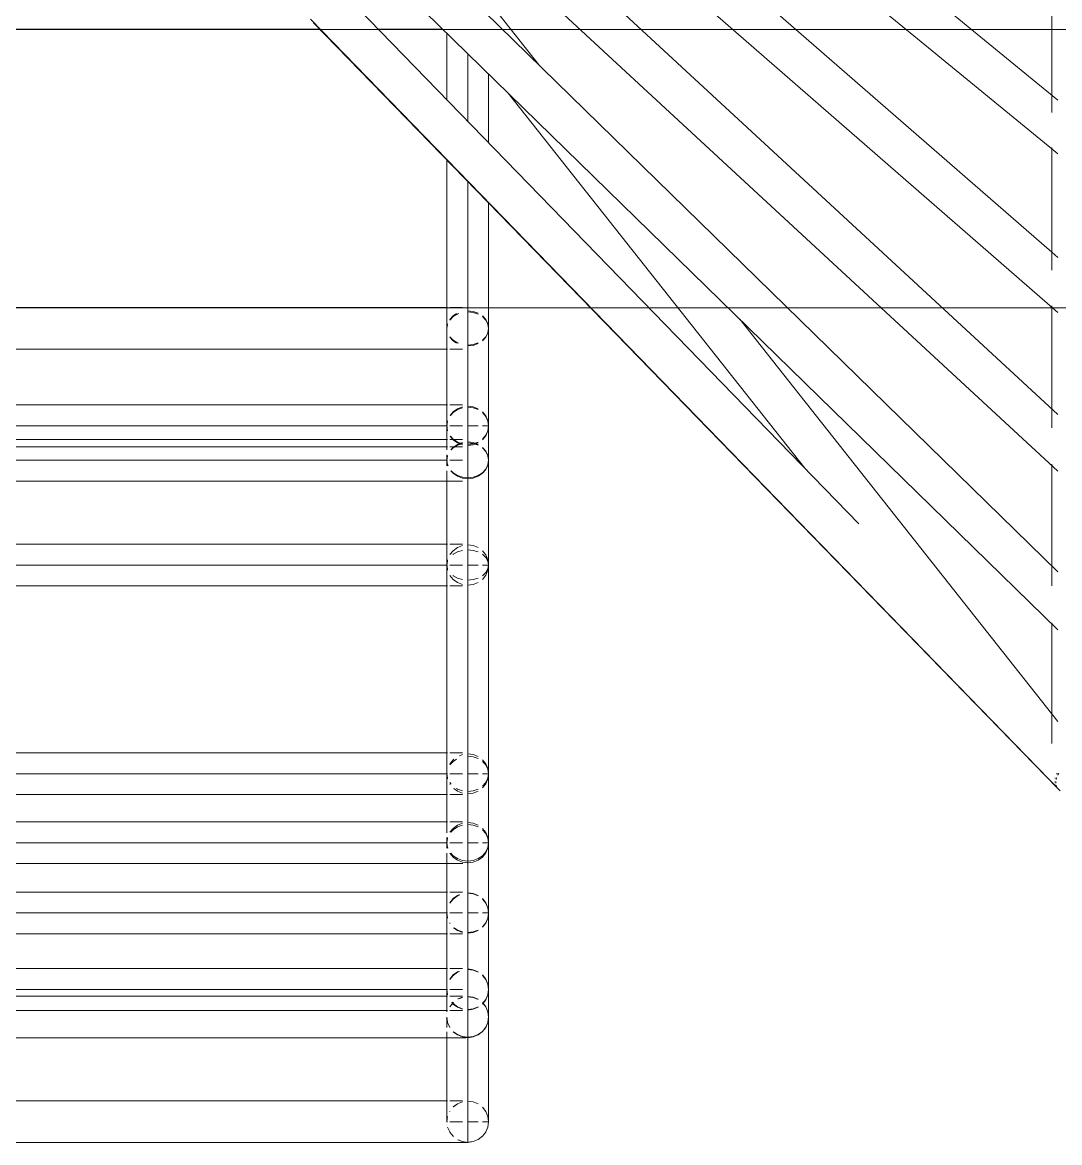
# Model space of a CAD drawing. Header units: millimetres. Extents: x 886808 to 1650903, y -1008069 to 230892.
# Drawn here: x 1018285 to 1019030, y -561050 to -560245 of the extents above; entities that cross this region are included whole.
import ezdxf
from ezdxf.xclip import XClip

# ---------------------------------------------------------------- set-up
doc = ezdxf.new("R2010")
doc.units = ezdxf.units.MM
doc.header["$XCLIPFRAME"] = 0
doc.layers.get('0').update_dxf_attribs({"lineweight": 0})
doc.layers.add('A_Dim', color=8, linetype='Continuous', lineweight=5)

# ---------------------------------------------------------------- blocks, each defined once
blk = doc.blocks.new('A$C14C457CE')
for p, q in [((8875.8, 749.04), (9304.47, 1100.11)), ((8880.19, 714.16), (9285, 1045.72)), ((8875.81, 523.2), (9387.11, 995.49)), ((8880.19, 639.92), (9285, 992.61)), ((8875.8, 482.62), (9400, 966.82)), ((8875.8, 596.61), (9289.2, 956.83)), ((8875.8, 410.31), (9386.97, 909.24)), ((8875.8, 368.61), (9400, 880.26)), ((8880.19, 740.35), (8880.19, 828.86)), ((9248.77, 774.35), (9288.9, 825.11)), ((9018.85, 444.65), (9379.08, 815.11)), ((8874.14, 252.89), (9413.16, 807.22)), ((9410.95, 804.95), (9410.82, 804.72)), ((8876.02, 254.72), (9410.82, 804.72)), ((9315, 797.3), (9315, 749.21)), ((9317.88, 800.11), (9364.49, 800.11)), ((9406.34, 800.11), (10043.31, 800.11)), ((9300, 782.66), (9300, 733.78)), ((9300, 782.66), (9300, 733.78)), ((9285, 768.02), (9285, 718.36)), ((9057.8, 484.71), (9270.88, 754.23)), ((8875.8, 710.56), (8880.19, 714.16)), ((8880.19, 626.97), (8880.19, 715.08)), ((9315, 530.11), (9315, 706.18)), ((9300, 690.75), (9300, 415.11)), ((9300, 690.75), (9300, 490.33)), ((9285, 585.11), (9285, 675.33)), ((8875.8, 636.09), (8880.19, 639.92)), ((8880.19, 513.61), (8880.19, 601.29)), ((9292.5, 596.05), (9296.12, 597.31)), ((9292.5, 595.45), (9296.12, 596.65)), ((9296.12, 597.31), (9300, 597.74)), ((9296.12, 596.65), (9300, 597.05)), ((9300, 597.74), (9300, 600.11)), ((9300, 597.74), (9300, 597.05)), ((9300, 573.17), (9300, 597.05)), ((9303.88, 600.11), (9312.99, 600.11)), ((9306.7, 595.72), (9307.5, 595.45)), ((9308.02, 595.72), (9310.61, 594.04)), ((9314.49, 600.11), (10015.15, 600.11)), ((8875.8, 302.57), (9104.43, 591.77)), ((9285, 585.11), (9285.51, 588.2)), ((9285.51, 588.38), (9287.01, 591.43)), ((9285.51, 588.2), (9287.01, 591.08)), ((9285.51, 588.2), (9285.51, 588.38)), ((9287.01, 591.43), (9289.39, 594.04)), ((9287.01, 591.08), (9289.39, 593.56)), ((9307.5, 595.45), (9310.61, 593.56)), ((9310.61, 594.04), (9312.99, 591.43)), ((9310.61, 593.56), (9312.99, 591.08)), ((9314.49, 588.38), (9314.49, 588.2)), ((9314.49, 588.2), (9315, 585.11)), ((9285.51, 582.02), (9285, 585.11)), ((9285, 515.11), (9285, 585.11)), ((9287.01, 579.14), (9285.51, 582.02)), ((9285.51, 581.84), (9285.51, 582.02)), ((9287.01, 578.79), (9285.51, 581.84)), ((9289.39, 576.67), (9287.01, 579.14)), ((9289.39, 576.18), (9287.01, 578.79)), ((9296.12, 573.58), (9292.5, 574.77)), ((9296.12, 572.91), (9292.5, 574.17)), ((9300, 573.17), (9296.12, 573.58)), ((9300, 572.48), (9296.12, 572.91)), ((9300, 573.17), (9300, 572.48)), ((9300, 570.11), (9300, 572.48)), ((9307.5, 574.77), (9306.7, 574.5)), ((9310.61, 576.67), (9307.5, 574.77)), ((9310.61, 576.18), (9308.02, 574.5)), ((9312.99, 579.14), (9310.61, 576.67)), ((9312.99, 578.79), (9310.61, 576.18)), ((9303.88, 570.11), (9312.99, 570.11)), ((9314.49, 570.11), (10025.8, 570.11)), ((9287.01, 522.19), (9289.39, 525.12)), ((9287.01, 521.82), (9289.39, 524.6)), ((9292.5, 527.37), (9296.12, 528.79)), ((9292.5, 526.73), (9296.12, 528.07)), ((9296.12, 528.79), (9300, 529.27)), ((9296.12, 528.07), (9300, 528.52)), ((9300, 530.11), (9300, 529.27)), ((9300, 529.27), (9300, 528.52)), ((9300, 515.11), (9300, 528.52)), ((9303.88, 530.11), (9312.99, 530.11)), ((9303.88, 528.79), (9307.5, 527.37)), ((9303.88, 528.07), (9307.5, 526.73)), ((9307.5, 527.37), (9310.61, 525.12)), ((9307.5, 526.73), (9310.61, 524.6)), ((9310.61, 525.12), (9312.65, 522.61)), ((9310.61, 524.6), (9312.31, 522.61)), ((9314.49, 530.11), (9760.46, 530.11)), ((9315, 530.11), (9315, 515.11)), ((9285, 515.11), (9285.51, 518.58)), ((9285.51, 518.77), (9287.01, 522.19)), ((9285.51, 518.58), (9287.01, 521.82)), ((9285.51, 518.58), (9285.51, 518.77)), ((9314.49, 518.77), (9314.49, 518.58)), ((9314.49, 518.58), (9315, 515.11)), ((9285.51, 511.64), (9285, 515.11)), ((9285, 515.11), (9285, 490.33)), ((9285, 515.11), (9289.39, 515.11)), ((9287.01, 508.4), (9285.51, 511.64)), ((9285.51, 511.45), (9285.51, 511.64)), ((9287.01, 508.03), (9285.51, 511.45)), ((9289.39, 505.63), (9287.01, 508.4)), ((9289.39, 505.1), (9287.01, 508.03)), ((9300, 515.11), (9292.5, 515.11)), ((9300, 503.51), (9300, 515.11)), ((9303.88, 515.11), (9312.99, 515.11)), ((9312.31, 507.61), (9310.61, 505.63)), ((9312.65, 507.61), (9310.61, 505.1)), ((9315, 515.11), (9314.49, 515.11)), ((9315, 515.11), (9314.49, 511.64)), ((9314.49, 515.11), (9763.62, 515.11)), ((9314.49, 511.64), (9314.49, 511.45)), ((9315, 515.11), (9315, 505.33)), ((9287.01, 496.92), (9289.39, 499.65)), ((9287.01, 496.64), (9289.39, 499.25)), ((9296.12, 502.15), (9292.5, 503.49)), ((9292.5, 501.74), (9296.12, 503.06)), ((9296.12, 501.44), (9292.5, 502.85)), ((9292.5, 501.26), (9296.12, 502.52)), ((9296.12, 503.06), (9300, 503.51)), ((9296.12, 502.52), (9300, 502.95)), ((9300, 501.7), (9296.12, 502.15)), ((9300, 500.95), (9296.12, 501.44)), ((9300, 503.51), (9300, 502.95)), ((9300, 502.95), (9300, 501.7)), ((9300, 501.7), (9300, 500.95)), ((9300, 477.72), (9300, 500.95)), ((9312.99, 505.33), (9303.88, 505.33)), ((9307.5, 503.49), (9303.88, 502.15)), ((9303.88, 503.06), (9307.5, 501.74)), ((9307.5, 502.85), (9303.88, 501.44)), ((9303.88, 502.52), (9304.39, 502.34)), ((9303.88, 500.11), (9312.99, 500.11)), ((9304.39, 502.34), (9305.34, 502.01)), ((9305.34, 502.01), (9307.5, 501.26)), ((9310.61, 505.63), (9307.5, 503.49)), ((9310.61, 505.1), (9307.5, 502.85)), ((9307.5, 501.74), (9310.61, 499.65)), ((9307.5, 501.26), (9310.61, 499.25)), ((9310.61, 499.65), (9312.19, 497.83)), ((9310.61, 499.25), (9311.9, 497.83)), ((9765.68, 505.33), (9314.49, 505.33)), ((9314.49, 500.11), (9766.78, 500.11)), ((9315, 497.83), (9315, 505.33)), ((9285, 490.33), (9285.51, 493.6)), ((9285.51, 493.74), (9287.01, 496.92)), ((9285.51, 493.6), (9287.01, 496.64)), ((9285.51, 493.6), (9285.51, 493.74)), ((9314.49, 493.74), (9314.49, 493.6)), ((9314.49, 493.6), (9315, 490.33)), ((9315, 494.21), (9315, 490.33)), ((8880.19, 400.25), (8880.19, 487.48)), ((9285.51, 487.07), (9285, 490.33)), ((9285, 490.33), (9285, 415.11)), ((9287.01, 484.03), (9285.51, 487.07)), ((9285.51, 486.92), (9285.51, 487.07)), ((9287.01, 483.75), (9285.51, 486.92)), ((9289.39, 481.41), (9287.01, 484.03)), ((9289.39, 481.02), (9287.01, 483.75)), ((9300, 490.33), (9300, 215.55)), ((9312.99, 490.33), (9303.88, 490.33)), ((9314.49, 487.07), (9314.18, 486.45)), ((9314.49, 486.92), (9314.27, 486.45)), ((9315, 490.33), (9314.49, 487.07)), ((10133.9, 490.33), (9314.49, 490.33)), ((9314.49, 487.07), (9314.49, 486.92)), ((9315, 490.33), (9315, 486.45)), ((9292.5, 479.41), (9289.39, 481.41)), ((9292.5, 478.92), (9289.39, 481.02)), ((9296.12, 478.15), (9292.5, 479.41)), ((9296.12, 477.61), (9292.5, 478.92)), ((9300, 477.72), (9296.12, 478.15)), ((9300, 477.16), (9296.12, 477.61)), ((9303.88, 478.15), (9300, 477.72)), ((9300, 477.16), (9300, 477.72)), ((9300, 477.16), (9300, 477.72)), ((9300, 477.16), (9300, 477.72)), ((9300, 477.16), (9300, 477.72)), ((9303.88, 477.61), (9300, 477.16)), ((9300, 475.33), (9300, 477.16)), ((9307.5, 479.41), (9303.88, 478.15)), ((9307.5, 478.92), (9303.88, 477.61)), ((9802.58, 475.33), (9303.88, 475.33)), ((9310.61, 481.41), (9307.5, 479.41)), ((9310.61, 481.02), (9307.5, 478.92)), ((9312.19, 482.83), (9310.61, 481.02)), ((9311.9, 482.83), (9310.61, 481.41)), ((9315, 415.11), (9315, 482.83)), ((9292.5, 427.71), (9296.12, 429.17)), ((9296.12, 429.17), (9300, 429.66)), ((9300, 430.11), (9300, 429.66)), ((9300, 425.99), (9300, 429.66)), ((9303.88, 430.11), (9312.99, 430.11)), ((9303.88, 429.17), (9307.5, 427.71)), ((9307.5, 427.71), (9310.61, 425.4)), ((9314.49, 430.11), (9781.52, 430.11)), ((9285, 415.11), (9285.51, 418.88)), ((9285.51, 418.88), (9287.01, 422.39)), ((9285.51, 417.93), (9287.01, 420.55)), ((9287.01, 422.39), (9289.39, 425.4)), ((9287.01, 420.55), (9289.39, 422.8)), ((9292.5, 424.53), (9296.12, 425.62)), ((9296.12, 425.62), (9300, 425.99)), ((9300, 415.11), (9300, 425.99)), ((9303.88, 425.62), (9307.5, 424.53)), ((9307.5, 424.53), (9310.61, 422.8)), ((9310.61, 425.4), (9312.81, 422.61)), ((9310.61, 422.8), (9310.81, 422.61)), ((9314.49, 418.88), (9315, 415.11)), ((9285, 415.11), (9285.51, 417.93)), ((9285.51, 412.3), (9285, 415.11)), ((9285.51, 411.34), (9285, 415.11)), ((9285, 265.11), (9285, 415.11)), ((9285, 415.11), (9289.39, 415.11)), ((9287.01, 409.67), (9285.51, 412.3)), ((9287.01, 407.83), (9285.51, 411.34)), ((9300, 415.11), (9292.5, 415.11)), ((9300, 404.24), (9300, 415.11)), ((9300, 415.11), (9300, 165.11)), ((9303.88, 415.11), (9312.99, 415.11)), ((9303.88, 415.11), (9312.99, 415.11)), ((9314.49, 417.93), (9315, 415.11)), ((9315, 415.11), (9314.49, 412.3)), ((9315, 415.11), (9314.49, 411.34)), ((9315, 415.11), (9314.49, 415.11)), ((9314.49, 415.11), (9784.68, 415.11)), ((9315, 415.11), (9315, 230.55)), ((9289.39, 407.42), (9287.01, 409.67)), ((9289.39, 404.82), (9287.01, 407.83)), ((9296.12, 404.61), (9292.5, 405.69)), ((9296.12, 401.05), (9292.5, 402.51)), ((9300, 404.24), (9296.12, 404.61)), ((9300, 400.56), (9300, 404.24)), ((9307.5, 405.69), (9303.88, 404.61)), ((9307.5, 402.51), (9303.88, 401.05)), ((9310.61, 407.42), (9307.5, 405.69)), ((9310.61, 404.82), (9307.5, 402.51)), ((9310.81, 407.61), (9310.61, 407.42)), ((9312.81, 407.61), (9310.61, 404.82)), ((9300, 400.56), (9296.12, 401.05)), ((9300, 400.56), (9300, 400.11)), ((9303.88, 400.11), (9312.99, 400.11)), ((9314.49, 400.11), (9792.79, 400.11)), ((8880.19, 286.96), (8880.19, 373.67)), ((9287.01, 272.27), (9289.39, 275.24)), ((9287.01, 271.43), (9289.39, 274.04)), ((9292.5, 277.52), (9296.12, 278.95)), ((9292.5, 276.05), (9296.12, 277.31)), ((9296.12, 278.95), (9300, 279.44)), ((9296.12, 277.31), (9300, 277.74)), ((9300, 280.11), (9300, 279.44)), ((9300, 279.44), (9300, 277.74)), ((9300, 265.11), (9300, 277.74)), ((9303.88, 280.11), (9312.99, 280.11)), ((9303.88, 278.95), (9306.03, 278.1)), ((9308.02, 275.72), (9310.61, 274.04)), ((9309.96, 275.72), (9310.61, 275.24)), ((9310.61, 275.24), (9312.99, 272.27)), ((9310.61, 274.04), (9312.99, 271.43)), ((9314.49, 280.11), (10128.76, 280.11)), ((9285, 265.11), (9285.51, 268.82)), ((9285, 265.11), (9285.51, 268.38)), ((9285.51, 268.82), (9287.01, 272.27)), ((9285.51, 268.38), (9287.01, 271.43)), ((8875.06, 265.11), (8875.44, 265.11)), ((8875.11, 265.61), (8875.44, 265.11)), ((8875.44, 265.11), (8875.9, 264.05)), ((8875.66, 265.11), (8876.02, 265.11)), ((8876.4, 265.28), (8876.51, 265.11)), ((8876.51, 265.11), (8876.67, 264.72)), ((8876.58, 262.5), (8876.79, 262.01)), ((8876.79, 262.01), (8876.98, 261.02)), ((8877.27, 259.58), (8877.36, 259.11)), ((8877.36, 259.11), (8877.27, 258.26)), ((8877.7, 262.24), (8877.75, 262.12)), ((8877.75, 262.12), (8877.82, 261.88)), ((8877.79, 261.85), (8877.82, 261.88)), ((8877.8, 261.82), (8877.79, 261.85)), ((8878.08, 259.07), (8878.09, 259.12)), ((8878.09, 259.12), (8878.11, 259.14)), ((8878.14, 259.34), (8878.11, 259.14)), ((8878.13, 259.44), (8878.14, 259.34)), ((9285.51, 261.4), (9285, 265.11)), ((9285.51, 261.84), (9285, 265.11)), ((9285, 265.11), (9285, 215.55)), ((9285, 265.11), (9289.39, 265.11)), ((9287.01, 258.79), (9285.51, 261.84)), ((9287.01, 257.95), (9285.51, 261.4)), ((9289.39, 256.18), (9287.01, 258.79)), ((9289.39, 254.98), (9287.01, 257.95)), ((9300, 265.11), (9292.5, 265.11)), ((9312.99, 265.11), (9303.88, 265.11)), ((9303.88, 265.11), (9312.99, 265.11)), ((9312.99, 258.79), (9311.91, 257.61)), ((9312.99, 257.95), (9312.72, 257.61)), ((9315, 265.11), (9314.49, 261.4)), ((9315, 265.11), (9314.49, 261.84)), ((9314.49, 265.11), (9315, 265.11)), ((9314.49, 265.11), (10134.08, 265.11)), ((8876.02, 254.72), (8875.76, 254.55)), ((8876.14, 254.95), (8876.02, 254.72)), ((8877.09, 256.63), (8876.72, 255.98)), ((8877.13, 257.03), (8877.09, 256.63)), ((8877.64, 256.95), (8877.49, 256.74)), ((8877.66, 257.06), (8877.64, 256.95)), ((9296.12, 252.91), (9292.5, 254.17)), ((9296.12, 251.27), (9292.5, 252.7)), ((9300, 252.48), (9296.12, 252.91)), ((9300, 250.78), (9296.12, 251.27)), ((9300, 252.48), (9300, 250.78)), ((9300, 250.11), (9300, 250.78)), ((9307.5, 254.17), (9303.88, 252.91)), ((9307.5, 252.7), (9303.88, 251.27)), ((9303.88, 250.11), (9312.99, 250.11)), ((9309.96, 254.5), (9307.5, 252.7)), ((9308.02, 254.5), (9307.5, 254.17)), ((9314.49, 250.11), (10142.06, 250.11)), ((9287.01, 222.82), (9289.39, 225.84)), ((9292.5, 228.15), (9296.12, 229.6)), ((9292.5, 226.96), (9296.12, 228.28)), ((9296.12, 229.6), (9300, 230.1)), ((9296.12, 228.28), (9300, 228.73)), ((9300, 230.55), (9300, 230.1)), ((9300, 230.1), (9300, 228.73)), ((9300, 215.62), (9300, 228.73)), ((9303.88, 230.55), (9312.99, 230.55)), ((9303.88, 229.6), (9307.5, 228.15)), ((9303.88, 228.28), (9307.5, 226.96)), ((9307.5, 228.15), (9310.61, 225.84)), ((9307.5, 226.96), (9310.61, 224.87)), ((9310.61, 225.84), (9312.81, 223.05)), ((9314.49, 230.55), (10227.81, 230.55)), ((9315, 230.55), (9315, 222.7)), ((9285, 215.55), (9285.51, 219.32)), ((9285, 215.55), (9285.51, 218.96)), ((9285.51, 219.32), (9287.01, 222.82)), ((9285.51, 218.96), (9287.01, 222.14)), ((9287.01, 222.14), (9289.39, 224.87)), ((9310.61, 224.87), (9312.19, 223.05)), ((9314.49, 219.32), (9315, 215.55)), ((9314.49, 218.96), (9315, 215.55)), ((9315, 219.44), (9315, 215.55)), ((9285.51, 215.57), (9285, 215.55)), ((9285.51, 212.14), (9285, 215.55)), ((9285, 215.55), (9285.51, 215.54)), ((9285.51, 211.79), (9285, 215.55)), ((9285, 215.55), (9285, 165.11)), ((9287.01, 215.59), (9285.51, 215.57)), ((9285.51, 215.54), (9287.01, 215.52)), ((9287.01, 208.97), (9285.51, 212.14)), ((9287.01, 208.28), (9285.51, 211.79)), ((9289.39, 215.6), (9287.01, 215.59)), ((9287.01, 215.52), (9289.39, 215.51)), ((9300, 215.62), (9292.5, 215.61)), ((9292.5, 215.5), (9300, 215.49)), ((9300, 215.62), (9300, 215.49)), ((9300, 215.55), (9300, 90.33)), ((9300, 202.38), (9300, 215.49)), ((9307.5, 215.61), (9303.88, 215.62)), ((9303.88, 215.55), (9312.99, 215.55)), ((9303.88, 215.49), (9307.5, 215.5)), ((9310.61, 215.6), (9307.5, 215.61)), ((9307.5, 215.5), (9310.61, 215.51)), ((9312.99, 215.59), (9310.61, 215.6)), ((9310.61, 215.51), (9312.99, 215.52)), ((9314.49, 212.14), (9314.27, 211.67)), ((9314.49, 211.79), (9314.44, 211.67)), ((9315, 215.55), (9314.49, 215.57)), ((9315, 215.55), (9314.49, 212.14)), ((9314.49, 215.54), (9315, 215.55)), ((9315, 215.55), (9314.49, 211.79)), ((9314.49, 215.55), (10233.84, 215.55)), ((9315, 215.55), (9315, 211.67)), ((9289.39, 206.24), (9287.01, 208.97)), ((9289.39, 205.27), (9287.01, 208.28)), ((9292.5, 204.14), (9289.39, 206.24)), ((9292.5, 202.96), (9289.39, 205.27)), ((9296.12, 202.83), (9292.5, 204.14)), ((9296.12, 201.51), (9292.5, 202.96)), ((9300, 202.38), (9296.12, 202.83)), ((9300, 201.01), (9296.12, 201.51)), ((9303.88, 202.83), (9300, 202.38)), ((9300, 202.38), (9300, 201.01)), ((9300, 201.06), (9300, 202.38)), ((9300, 201.06), (9300, 202.38)), ((9300, 201.06), (9300, 202.38)), ((9300, 201.06), (9300, 202.38)), ((9303.88, 201.51), (9300.42, 201.06)), ((9307.5, 204.14), (9303.88, 202.83)), ((9307.5, 202.96), (9303.88, 201.51)), ((9310.61, 206.24), (9307.5, 204.14)), ((9310.61, 205.27), (9307.5, 202.96)), ((9312.19, 208.05), (9310.61, 206.24)), ((9312.81, 208.05), (9310.61, 205.27)), ((9315, 208.05), (9315, 201.06)), ((9300.2, 201.04), (9300, 201.01)), ((9300, 201.01), (9300, 200.55)), ((9303.48, 200.55), (10239.58, 200.55)), ((9315, 200.55), (9315, 165.11)), ((9292.5, 177.71), (9296.12, 179.17)), ((9292.5, 177.37), (9296.12, 178.79)), ((9296.12, 179.17), (9300, 179.66)), ((9296.12, 178.79), (9300, 179.27)), ((9300, 180.11), (9300, 179.66)), ((9300, 179.66), (9300, 179.27)), ((9300, 165.11), (9300, 179.27)), ((9303.88, 180.11), (9312.99, 180.11)), ((9305.63, 178.1), (9307.5, 177.37)), ((9306.53, 178.1), (9307.5, 177.71)), ((9307.5, 177.71), (9310.61, 175.4)), ((9307.5, 177.37), (9310.61, 175.12)), ((9314.49, 180.11), (9968.79, 180.11)), ((9285.51, 168.88), (9287.01, 172.39)), ((9285.51, 168.88), (9287.01, 172.19)), ((9287.01, 172.39), (9289.39, 175.4)), ((9287.01, 172.19), (9289.39, 175.12)), ((9310.61, 175.4), (9312.99, 172.39)), ((9310.61, 175.12), (9312.99, 172.19)), ((9285, 165.11), (9285.51, 168.77)), ((9285.51, 161.45), (9285, 165.11)), ((9285, 110.11), (9285, 165.11)), ((9285, 165.11), (9289.39, 165.11)), ((9285.51, 168.77), (9285.51, 168.88)), ((9285.51, 161.34), (9285.51, 161.45)), ((9287.01, 157.83), (9285.51, 161.34)), ((9287.01, 158.03), (9285.51, 161.34)), ((9300, 165.11), (9292.5, 165.11)), ((9300, 150.95), (9300, 165.11)), ((9312.99, 165.11), (9303.88, 165.11)), ((9303.88, 165.11), (9312.99, 165.11)), ((9315, 165.11), (9314.49, 161.45)), ((9314.49, 165.11), (9315, 165.11)), ((9314.49, 165.11), (9980.79, 165.11)), ((9314.49, 161.45), (9314.49, 161.34)), ((9315, 150.11), (9315, 165.11)), ((9289.39, 155.1), (9287.01, 158.03)), ((9289.39, 154.82), (9287.01, 157.83)), ((9310.18, 154.5), (9307.5, 152.51)), ((9309.78, 154.5), (9307.5, 152.85)), ((9312.99, 158.03), (9312.65, 157.61)), ((9312.99, 157.83), (9312.81, 157.61)), ((9296.12, 151.44), (9292.5, 152.85)), ((9296.12, 151.05), (9292.5, 152.51)), ((9300, 150.95), (9296.12, 151.44)), ((9300, 150.56), (9296.12, 151.05)), ((9300, 150.95), (9300, 150.56)), ((9300, 150.56), (9300, 150.11)), ((9307.5, 152.85), (9303.88, 151.44)), ((9307.5, 152.51), (9303.88, 151.05)), ((9303.88, 150.11), (9312.99, 150.11)), ((9314.49, 150.11), (9997.53, 150.11)), ((9315, 125.11), (9315, 150.11)), ((9292.5, 122.87), (9296.12, 124.34)), ((9292.5, 122.52), (9296.12, 123.95)), ((9296.12, 124.34), (9300, 124.85)), ((9296.12, 123.95), (9300, 124.44)), ((9300, 125.11), (9300, 124.85)), ((9300, 124.85), (9300, 124.44)), ((9300, 105.16), (9300, 124.44)), ((9303.88, 125.11), (9312.99, 125.11)), ((9306.03, 123.1), (9307.5, 122.52)), ((9306.94, 123.1), (9307.5, 122.87)), ((9307.5, 122.87), (9310.61, 120.53)), ((9307.5, 122.52), (9310.61, 120.24)), ((9314.49, 125.11), (10228.28, 125.11)), ((9315, 125.11), (9315, 110.11)), ((9285, 110.11), (9285.51, 113.82)), ((9285.51, 113.92), (9287.01, 117.48)), ((9285.51, 113.92), (9287.01, 117.27)), ((9285.51, 113.82), (9285.51, 113.92)), ((9287.01, 117.48), (9289.39, 120.53)), ((9287.01, 117.27), (9289.39, 120.24)), ((9310.61, 120.53), (9312.99, 117.48)), ((9310.61, 120.24), (9312.99, 117.27)), ((9285.51, 106.4), (9285, 110.11)), ((9285, 90.33), (9285, 110.11)), ((9285.51, 106.3), (9285.51, 106.4)), ((9287.01, 102.74), (9285.51, 106.3)), ((9287.01, 102.95), (9285.51, 106.3)), ((9292.5, 103.18), (9296.12, 104.66)), ((9296.12, 104.66), (9300, 105.16)), ((9296.12, 104.38), (9300, 104.87)), ((9300, 105.16), (9300, 104.87)), ((9300, 95.78), (9300, 104.87)), ((9303.88, 110.11), (9312.99, 110.11)), ((9312.99, 105.33), (9303.88, 105.33)), ((9303.88, 104.66), (9307.14, 103.32)), ((9315, 110.11), (9314.49, 106.4)), ((9314.49, 110.11), (10233.96, 110.11)), ((9314.49, 106.4), (9314.49, 106.3)), ((10277.81, 105.33), (9314.49, 105.33)), ((9315, 105.33), (9315, 110.11)), ((9315, 105.33), (9315, 95.11)), ((9285.51, 94.17), (9287.01, 97.75)), ((9285.51, 94.17), (9287.01, 97.6)), ((9289.39, 99.98), (9287.01, 102.95)), ((9288.95, 100.25), (9287.01, 102.74)), ((9287.01, 97.6), (9289.39, 100.62)), ((9287.01, 97.75), (9288.95, 100.25)), ((9288.95, 100.25), (9289.06, 100.39)), ((9289.03, 100.16), (9288.95, 100.25)), ((9289.39, 99.69), (9289.03, 100.16)), ((9289.06, 100.39), (9289.39, 100.82)), ((9292.5, 102.93), (9296.12, 104.38)), ((9296.12, 96.27), (9292.5, 97.7)), ((9296.12, 95.88), (9292.5, 97.35)), ((9303.88, 104.38), (9306.51, 103.32)), ((9307.5, 97.7), (9303.88, 96.27)), ((9307.5, 97.35), (9303.88, 95.88)), ((9310.61, 99.98), (9307.5, 97.7)), ((9310.61, 99.69), (9307.5, 97.35)), ((9310.17, 100.94), (9310.61, 100.62)), ((9310.45, 100.94), (9310.61, 100.82)), ((9311.58, 100.94), (9310.61, 99.69)), ((9310.61, 100.82), (9312.99, 97.75)), ((9310.61, 100.62), (9310.86, 100.3)), ((9310.86, 100.3), (9310.61, 99.98)), ((9311.38, 100.94), (9310.86, 100.3)), ((9310.86, 100.3), (9312.99, 97.6)), ((9285, 90.33), (9285.51, 94.1)), ((9285, 90.33), (9285, 15.11)), ((9285.51, 86.57), (9285, 90.33)), ((9285.51, 94.1), (9285.51, 94.17)), ((9300, 95.78), (9296.12, 96.27)), ((9300, 95.37), (9296.12, 95.88)), ((9300, 95.78), (9300, 95.37)), ((9300, 95.37), (9300, 75.79)), ((9300, 90.33), (9300, 15.11)), ((9303.88, 95.11), (9312.99, 95.11)), ((9314.49, 95.11), (10241.91, 95.11)), ((9315, 90.33), (9314.49, 86.57)), ((9315, 95.11), (9315, 94)), ((9315, 90.33), (9315, 82.83)), ((9285.51, 86.49), (9285.51, 86.57)), ((9287.01, 82.92), (9285.51, 86.49)), ((9287.01, 83.06), (9285.51, 86.49)), ((9289.39, 80.05), (9287.01, 83.06)), ((9289.39, 79.85), (9287.01, 82.92)), ((9312.99, 83.06), (9312.81, 82.83)), ((9312.99, 82.92), (9312.92, 82.83)), ((9314.49, 86.49), (9312.99, 82.92)), ((9314.49, 86.49), (9312.99, 83.06)), ((9314.49, 86.57), (9314.49, 86.49)), ((9292.5, 77.74), (9289.39, 80.05)), ((9292.5, 77.49), (9289.39, 79.85)), ((9296.12, 76.29), (9292.5, 77.74)), ((9296.12, 76.01), (9292.5, 77.49)), ((9300, 75.79), (9296.12, 76.29)), ((9300, 75.5), (9296.12, 76.01)), ((9303.88, 76.29), (9300, 75.79)), ((9303.88, 76.01), (9300, 75.5)), ((9300, 75.5), (9300, 75.79)), ((9300, 75.5), (9300, 75.79)), ((9300, 75.5), (9300, 75.79)), ((9300, 75.5), (9300, 75.33)), ((10298.36, 75.33), (9301.29, 75.33)), ((9307.5, 77.74), (9303.88, 76.29)), ((9307.5, 77.49), (9303.88, 76.01)), ((9310.45, 79.73), (9307.5, 77.49)), ((9310.17, 79.73), (9307.5, 77.74)), ((9315, 79.73), (9315, 15.11)), ((9287.01, 22.53), (9289.39, 25.53)), ((9289.39, 25.53), (9289.39, 25.6)), ((9292.5, 27.95), (9296.12, 29.44)), ((9292.5, 27.87), (9296.12, 29.34)), ((9296.12, 29.44), (9300, 29.94)), ((9296.12, 29.34), (9300, 29.85)), ((9300, 30.11), (9300, 29.94)), ((9300, 29.94), (9300, 29.85)), ((9300, 0.37), (9300, 29.85)), ((9303.88, 30.11), (9312.99, 30.11)), ((9303.88, 29.44), (9307.5, 27.95)), ((9303.88, 29.34), (9307.5, 27.87)), ((9307.5, 27.95), (9310.45, 25.72)), ((9307.5, 27.87), (9310.36, 25.72)), ((9314.49, 30.11), (10278.08, 30.11)), ((9285, 15.11), (9285.51, 18.95)), ((9285.51, 18.95), (9287.01, 22.48)), ((9287.01, 22.48), (9287.01, 22.53)), ((9312.89, 22.61), (9312.92, 22.61)), ((9312.92, 22.61), (9312.99, 22.53)), ((9312.99, 22.53), (9312.99, 22.48)), ((9314.49, 18.95), (9315, 15.11)), ((9285.51, 11.27), (9285, 15.11)), ((9285, 15.11), (9289.39, 15.11)), ((9287.01, 7.74), (9285.51, 11.27)), ((9300, 15.11), (9292.5, 15.11)), ((9303.88, 15.11), (9312.99, 15.11)), ((9314.47, 11.23), (9312.99, 7.74)), ((9315, 15.11), (9314.49, 15.11)), ((9287.01, 7.7), (9287.01, 7.74)), ((9289.39, 4.69), (9287.01, 7.7)), ((9289.39, 4.62), (9289.39, 4.69)), ((9292.5, 2.27), (9289.39, 4.62)), ((9296.12, 0.88), (9292.5, 2.35)), ((9296.12, 0.79), (9292.5, 2.27)), ((9300, 0.37), (9296.12, 0.88)), ((9300, 0.28), (9296.12, 0.79)), ((9303.88, 0.79), (9300, 0.28)), ((9300, 0.37), (9300, 0.28)), ((9300, 0.11), (9300, 0.28)), ((9300, 0.11), (10298.36, 0.11)), ((9307.14, 2.12), (9303.88, 0.79)), ((9306.94, 2.12), (9303.88, 0.88)), ((9310.61, 4.69), (9310.36, 4.5)), ((9310.61, 4.62), (9310.45, 4.5)), ((9312.99, 7.7), (9310.61, 4.69)), ((9310.61, 4.69), (9310.61, 4.62)), ((9312.99, 7.74), (9312.99, 7.7))]:
    blk.add_line(p, q)
blk = doc.blocks.new('A$C581D2D1E')
at = {"transparency": 33554636}
for p, q in [((5650, 3750), (250, 3750)), ((0, 3550), (5650, 3550))]:
    blk.add_line(p, q, dxfattribs=at)

msp = doc.modelspace()

# ---------------------------------------------------------------- block references
at = {"layer": 'A_Dim', "transparency": 33554483}
ref = msp.add_blockref('A$C14C457CE', (1027904.8, -561050.38), dxfattribs=dict(at, xscale=-1))
XClip(ref).set_block_clipping_path([(7946.8262406772, -441.4141993674), (10608.649371153, 4022.528169149)])
at = {"layer": 'A_Dim', "transparency": 33554636}
ref = msp.add_blockref('A$C581D2D1E', (1022437, -564000.39), dxfattribs=dict(at, xscale=-1))
XClip(ref).set_block_clipping_path([(2482.2006727221, 449.9988154029), (7390.0676791921, 4650.0000000001)])

doc.saveas('drawing.dxf')
